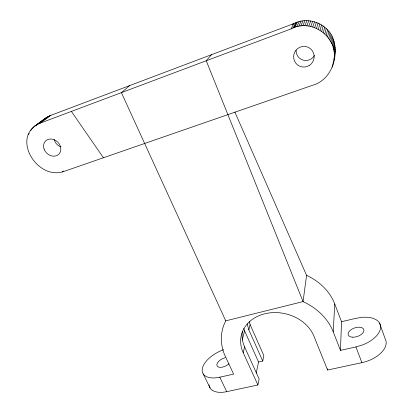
<?xml version="1.0" encoding="UTF-8"?>
<svg xmlns="http://www.w3.org/2000/svg" width="413" height="413" viewBox="0 0 413 413"><rect width="100%" height="100%" fill="white"/><g stroke="black" fill="none" stroke-linecap="round" stroke-linejoin="round"><path stroke-width="0.62" d="M33.546 126.998L45.626 118.123L49.503 115.862L293.731 23.624C308.387 15.859 328.392 23.877 333.498 39.694C338.918 57.03 331.376 80.008 312.553 85.3L63.86 171.462C36.979 181.008 9.84 136.068 40.164 123.141L291.155 28.869C311.226 17.831 337.87 36.829 334.086 59.4M341.53 321.701L356.032 318.304L362.165 317.318A25.26 13.784 -18.5 0 1 380.6 326.905A25.26 13.784 -18.5 0 1 362.464 344.958L355.929 346.93L340.467 350.369L341.53 321.701L334.757 303.983A54.273 45.234 11.8 0 0 306.57 275.352L234.837 112.006M340.467 350.369L333.219 331.799L334.757 303.983M379.557 323.085L385.092 338.598A25.007 14.197 -18.2 0 1 361.891 362.66L327.597 370.022L327.669 368.819M306.57 275.352L303.059 301.598A57.877 47.134 12.3 0 1 333.224 331.799M333.368 63.334L335.18 51.119M332.821 65.259L333.265 62.28M334.282 55.404L335.211 49.183M334.184 53.401L335.124 47.252M332.15 67.138L332.424 65.337M333.957 51.408L334.902 45.327M333.596 49.431L334.556 43.422M333.11 47.485L334.086 41.543M332.491 45.575L333.498 39.694M331.747 43.711L332.78 37.898M330.88 41.899L331.949 36.148M329.899 40.144L331.004 34.46M209.061 384.885A23.479 12.602 -26.7 0 0 226.706 391.663L257.908 384.983L259.116 378.989L244.599 346.915A37.506 30.681 12.2 0 1 242.385 331.634M256.205 373.125L258.548 361.989L262.74 361.045L263.84 355.614L250.128 324.628L249.302 321.701M328.8 38.466L329.946 32.839M327.586 36.86L328.784 31.29M334.329 56.855L334.736 54.965M326.27 35.342L327.519 29.824M324.855 33.912L326.156 28.451M257.908 384.983L243.18 352.64L244.599 346.915M262.74 361.045L248.843 329.806L250.128 324.628M323.348 32.586L324.706 27.17M242.235 340.002L244.594 330.834L243.882 328.356M321.753 31.362L323.173 25.988M320.08 30.247L321.567 24.919M318.335 29.251L319.889 23.954M316.523 28.373L318.144 23.113M314.66 27.614L316.353 22.385M312.749 26.99L314.515 21.781M310.798 26.494L312.636 21.306M308.816 26.133L310.731 20.96M306.818 25.9L308.805 20.738M304.804 25.807L306.869 20.65M302.786 25.849L304.933 20.691M300.778 26.024L302.997 20.862M298.79 26.334L301.082 21.166M296.823 26.778L299.188 21.595M294.887 27.351L297.324 22.147M293.958 27.676L296.431 22.462M292.998 28.048L295.507 22.829M291.155 28.869L293.731 23.624A29.478 28.987 -63.4 0 0 292.017 24.537M211.745 54.48L206.211 60.67L303.059 301.598L225.746 320.855A57.825 47.092 12.3 0 0 225.457 356.744L233.619 374.126L219.793 377.188A23.706 12.22 -26.4 0 1 202.262 369.062A23.706 12.22 -26.4 0 1 223.639 349.687M43.406 120.085L44.48 119.063M62.373 171.88L63.303 171.003M129.749 85.553L121.407 92.641L225.746 320.855M28.358 134.421L29.364 133.678M40.164 123.141L50.923 115.304M30.526 130.384L31.527 129.656M32.451 128.045L33.494 127.287M36.107 125.392L48.145 116.523M38.708 123.714L49.503 115.862M31.445 129.176L32.441 128.448M34.728 126.032L46.855 117.277M71.392 111.417L103.426 157.766M203.191 373.884L210.098 388.039M219.793 377.188L226.706 391.663M244.594 330.834L258.548 361.989M327.597 370.022L313.952 336.259A37.986 30.929 12.3 0 0 265.342 313.658A37.986 30.929 12.3 0 0 243.18 352.64M355.929 346.93L361.891 362.66M247.17 323.895L248.843 329.806M229.029 363.75A7.749 3.991 -26.5 0 1 217.145 366.021A7.749 3.991 -26.5 0 1 225.307 357.704M60.995 146.94A9.055 7.62 44.9 0 1 54.248 139.537M314.515 55.394A10.02 9.855 -63.3 0 1 296.08 50.118M352.356 337.189A8.26 4.502 -18.7 0 0 363.956 330.147A8.26 4.502 -18.7 0 0 351.716 329.249A8.26 4.502 -18.7 0 0 352.356 337.189M309.079 65.59A10.366 10.237 -60.7 0 0 308.965 47.691A10.366 10.237 -60.7 0 0 293.622 56.906A10.366 10.237 -60.7 0 0 309.079 65.59M44.088 149.098A9.375 7.811 44.2 0 0 58.858 154.183A9.375 7.811 44.2 0 0 53.628 139.506A9.375 7.811 44.2 0 0 44.088 149.098"/></g></svg>
